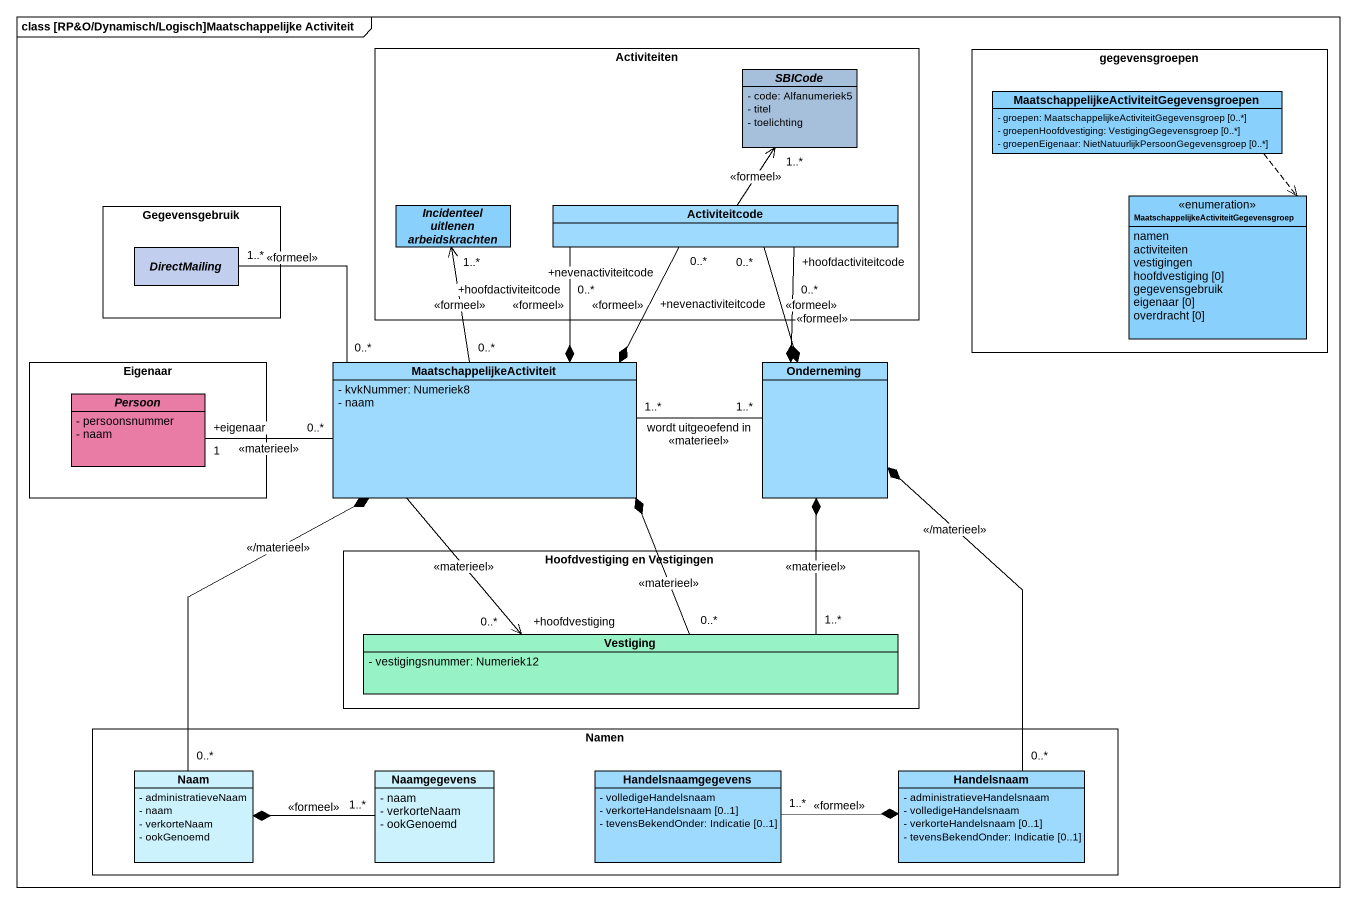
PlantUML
@startuml
mainframe class [RP&O/Dynamisch/Logisch]Maatschappelijke Activiteit
hide circle
hide empty members
skinparam classAttributeIconSize 0
rectangle Activiteiten {
  abstract class SBICode #A6BFDB {
    - code: Alfanumeriek5
    - titel
    - toelichting
  }
  abstract class "Incidenteel uitlenen arbeidskrachten" as Incidenteel_uitlenen #89D1FC
  class Activiteitcode #9EDAFD
}
rectangle gegevensgroepen {
  class "MaatschappelijkeActiviteitGegevensgroepen" as MaatschappelijkeActiviteitGe #89D1FC {
    - groepen: MaatschappelijkeActiviteitGegevensgroep [0..*]
    - groepenHoofdvestiging: VestigingGegevensgroep [0..*]
    - groepenEigenaar: NietNatuurlijkPersoonGegevensgroep [0..*]
  }
  enum "MaatschappelijkeActiviteitGegevensgroep" as MaatschappelijkeActiviteitGe_2 #89D1FC {
    namen
    activiteiten
    vestigingen
    hoofdvestiging [0]
    gegevensgebruik
    eigenaar [0]
    overdracht [0]
  }
}
rectangle Gegevensgebruik {
  abstract class DirectMailing #C2CEEE
}
rectangle Eigenaar {
  abstract class Persoon #E87CA4 {
    - persoonsnummer
    - naam
  }
}
class MaatschappelijkeActiviteit #9EDAFD {
  - kvkNummer: Numeriek8
  - naam
}
class Onderneming #9EDAFD
rectangle "Hoofdvestiging en Vestigingen" as Hoofdvestiging_en {
  class Vestiging #97F3C5 {
    - vestigingsnummer: Numeriek12
  }
}
rectangle Namen {
  class Naam #CCF2FE {
    - administratieveNaam
    - naam
    - verkorteNaam
    - ookGenoemd
  }
  class Naamgegevens #CCF2FE {
    - naam
    - verkorteNaam
    - ookGenoemd
  }
  class Handelsnaamgegevens #9EDAFD {
    - volledigeHandelsnaam
    - verkorteHandelsnaam [0..1]
    - tevensBekendOnder: Indicatie [0..1]
  }
  class Handelsnaam #9EDAFD {
    - administratieveHandelsnaam
    - volledigeHandelsnaam
    - verkorteHandelsnaam [0..1]
    - tevensBekendOnder: Indicatie [0..1]
  }
}
MaatschappelijkeActiviteitGe ..> MaatschappelijkeActiviteitGe_2
Incidenteel_uitlenen "1..*" <-- "0..*" MaatschappelijkeActiviteit : <<formeel>>
Activiteitcode -up-> "1..*" SBICode : <<formeel>>
Activiteitcode "+nevenactiviteitcode\n0..*" --* MaatschappelijkeActiviteit : <<formeel>>
Activiteitcode "+hoofdactiviteitcode\n0..*" --* MaatschappelijkeActiviteit : <<formeel>>
Activiteitcode "+nevenactiviteitcode\n0..*" --* Onderneming : <<formeel>>
Activiteitcode "+hoofdactiviteitcode\n0..*" --* Onderneming : <<formeel>>
DirectMailing "1..*" -right- "0..*" MaatschappelijkeActiviteit : <<formeel>>
MaatschappelijkeActiviteit "1..*" -right- "1..*" Onderneming : wordt uitgeoefend in\n<<materieel>>
MaatschappelijkeActiviteit "0..*" -left- "+eigenaar\n1" Persoon : <<materieel>>
MaatschappelijkeActiviteit --> "+hoofdvestiging\n0..*" Vestiging : <<materieel>>
Vestiging "0..*" -up-* MaatschappelijkeActiviteit : <<materieel>>
Vestiging "1..*" -up-* Onderneming : <<materieel>>
Naam "0..*" -up-* MaatschappelijkeActiviteit : <</materieel>>
Naamgegevens "1..*" -left-* Naam : <<formeel>>
Handelsnaamgegevens "1..*" -right-* Handelsnaam : <<formeel>>
Handelsnaam "0..*" -up-* Onderneming : <</materieel>>
@enduml
